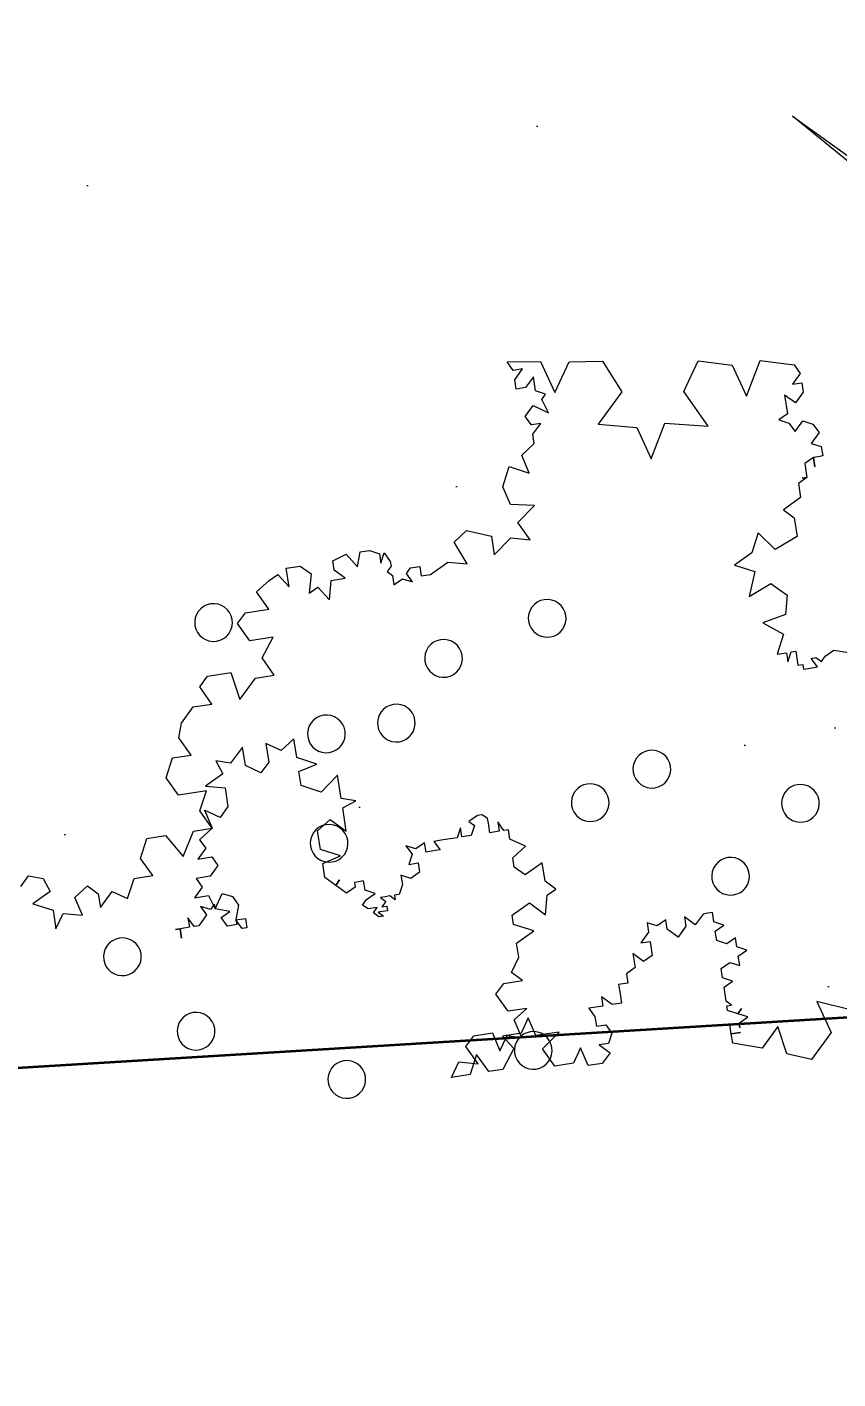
# Model space of a CAD drawing. Header units: metres. Extents: x 0 to 4415, y 1197 to 2590.
# Drawn here: x 1912.06 to 1912.404, y 1309.721 to 1310.295 of the extents above; entities that cross this region are included whole.
import ezdxf

# ---------------------------------------------------------------- set-up
doc = ezdxf.new("R2010")
doc.units = ezdxf.units.M
doc.layers.get('DEFPOINTS').update_dxf_attribs({"lineweight": 5})
doc.layers.add('Façade 02', color=41, linetype='Continuous', lineweight=35)
doc.layers.add('vue', color=7, linetype='Continuous', lineweight=5)
doc.layers.add('veg', color=7, linetype='Continuous', lineweight=9, true_color=0x61c200)
doc.styles.add('WALIDcotat', font='times.ttf')
doc.dimstyles.new('walid 100', dxfattribs={"dimscale": 0, "dimtxt": 0.25, "dimasz": 0.1, "dimexe": 1.25, "dimexo": 0.625, "dimgap": 0.02, "dimtad": 1, "dimdec": 0, "dimlfac": 100, "dimrnd": 5, "dimtxsty": 'WALIDcotat', "dimblk": 'COTE', "dimcen": 2.5, "dimse1": 1, "dimse2": 1, "dimclrd": 256, "dimclrt": 256, "dimadec": 0, "dimazin": 0, "dimtfac": 1, "dimtdec": 0, "dimtix": 1, "dimtmove": 2, "dimatfit": 3, "dimldrblk": 'COTE', "dimfxl": 1.25, "dimarcsym": 0})

# ---------------------------------------------------------------- blocks, each defined once
blk = doc.blocks.new('Plantes')
for p, q in [((-0.5796, 1.7132), (-0.238, 1.2957)), ((-0.189, 1.2913), (-0.5796, 1.7132)), ((0.6398, -0.9569), (0.622, -0.9718)), ((0.622, -0.9718), (0.628, -0.997)), ((0.6518, -1.0074), (0.671, -0.9762)), ((0.671, -0.9762), (0.6845, -1.0103)), ((0.628, -0.997), (0.6518, -1.0074)), ((0.6845, -1.0103), (0.7171, -1.0132)), ((0.7171, -1.0132), (0.6912, -1.0274)), ((0.6912, -1.0274), (0.6964, -1.0608)), ((0.6645, -1.0497), (0.6459, -1.0728)), ((0.6964, -1.0608), (0.6645, -1.0497)), ((0.6459, -1.0728), (0.6608, -1.0906)), ((0.6853, -1.0927), (0.6586, -1.1151)), ((0.6608, -1.0906), (0.6853, -1.0927)), ((0.6586, -1.1151), (0.6728, -1.141)), ((0.6728, -1.141), (0.6386, -1.1545)), ((0.6045, -1.1679), (0.5704, -1.1813)), ((0.6357, -1.1871), (0.6045, -1.1679)), ((0.6386, -1.1545), (0.6357, -1.1871)), ((0.5704, -1.1813), (0.5674, -1.214)), ((0.4679, -1.2216), (0.4338, -1.235)), ((0.4992, -1.2408), (0.4679, -1.2216)), ((0.5674, -1.214), (0.6061, -1.2422)), ((0.7316, -1.2204), (0.7309, -1.2286)), ((0.7309, -1.2286), (0.7316, -1.2204)), ((0.4338, -1.235), (0.4309, -1.2677)), ((0.4948, -1.2899), (0.4992, -1.2408)), ((0.6061, -1.2422), (0.5631, -1.263)), ((0.7131, -1.2435), (0.7294, -1.2449)), ((0.7287, -1.2531), (0.7131, -1.2435)), ((0.7294, -1.2449), (0.7309, -1.2286)), ((0.7309, -1.2286), (0.7309, -1.2286)), ((0.7309, -1.2286), (0.7309, -1.2286)), ((0.7309, -1.2286), (0.7309, -1.2286)), ((0.7309, -1.2286), (0.7309, -1.2286)), ((0.7309, -1.2286), (0.7309, -1.2286)), ((0.7309, -1.2286), (0.7309, -1.2286)), ((0.7309, -1.2286), (0.7309, -1.2286)), ((0.7309, -1.2286), (0.7309, -1.2286)), ((0.7309, -1.2286), (0.7309, -1.2286)), ((0.739, -1.2293), (0.7309, -1.2286)), ((0.7309, -1.2286), (0.739, -1.2293)), ((0.739, -1.2293), (0.7309, -1.2286)), ((0.7309, -1.2286), (0.739, -1.2293)), ((0.739, -1.2293), (0.7309, -1.2286)), ((0.7309, -1.2286), (0.739, -1.2293)), ((0.7309, -1.2286), (0.7309, -1.2286)), ((0.7309, -1.2286), (0.7309, -1.2286)), ((0.7309, -1.2286), (0.7309, -1.2286)), ((0.7309, -1.2286), (0.7309, -1.2286)), ((0.7309, -1.2286), (0.7309, -1.2286)), ((0.7309, -1.2286), (0.7309, -1.2286)), ((0.7309, -1.2286), (0.7309, -1.2286)), ((0.739, -1.2293), (0.739, -1.2293)), ((0.7472, -1.23), (0.739, -1.2293)), ((0.739, -1.2293), (0.7472, -1.23)), ((0.739, -1.2293), (0.739, -1.2293)), ((0.7472, -1.23), (0.7472, -1.23)), ((0.7472, -1.23), (0.7472, -1.23)), ((0.7472, -1.23), (0.7472, -1.23)), ((0.7472, -1.23), (0.7472, -1.23)), ((0.3744, -1.2544), (0.3477, -1.2767)), ((0.3997, -1.2484), (0.3744, -1.2544)), ((0.4309, -1.2677), (0.3997, -1.2484)), ((0.5631, -1.263), (0.5601, -1.2957)), ((0.5943, -1.2823), (0.6121, -1.2674)), ((0.6121, -1.2674), (0.6099, -1.2919)), ((0.6433, -1.2867), (0.6455, -1.2621)), ((0.6455, -1.2621), (0.6611, -1.2718)), ((0.6611, -1.2718), (0.6789, -1.2569)), ((0.6789, -1.2569), (0.6767, -1.2814)), ((0.6945, -1.2665), (0.7101, -1.2761)), ((0.7012, -1.2836), (0.6945, -1.2665)), ((0.7101, -1.2761), (0.7279, -1.2613)), ((0.7279, -1.2613), (0.7287, -1.2531)), ((0.3136, -1.2902), (0.2958, -1.305)), ((0.3448, -1.3094), (0.3136, -1.2902)), ((0.3477, -1.2767), (0.3448, -1.3094)), ((0.4674, -1.3204), (0.4866, -1.2891)), ((0.4866, -1.2891), (0.4919, -1.3226)), ((0.5289, -1.2764), (0.4948, -1.2899)), ((0.5282, -1.2846), (0.5601, -1.2957)), ((0.5423, -1.3106), (0.5282, -1.2846)), ((0.5601, -1.2957), (0.5289, -1.2764)), ((0.5601, -1.2957), (0.5787, -1.2727)), ((0.5787, -1.2727), (0.5943, -1.2823)), ((0.6099, -1.2919), (0.6255, -1.3015)), ((0.6255, -1.3015), (0.6433, -1.2867)), ((0.7005, -1.2918), (0.6745, -1.3059)), ((0.6767, -1.2814), (0.7005, -1.2918)), ((0.6923, -1.291), (0.7012, -1.2836)), ((0.7005, -1.2918), (0.6923, -1.291)), ((0.7065, -1.317), (0.7005, -1.2918)), ((0.2958, -1.305), (0.2921, -1.3459)), ((0.4436, -1.31), (0.4674, -1.3204)), ((0.4496, -1.3352), (0.4436, -1.31)), ((0.5245, -1.3255), (0.5423, -1.3106)), ((0.6745, -1.3059), (0.6812, -1.323)), ((0.7161, -1.3014), (0.7065, -1.317)), ((0.7317, -1.311), (0.7161, -1.3014)), ((0.7303, -1.3274), (0.7317, -1.311)), ((0.4229, -1.3576), (0.4496, -1.3352)), ((0.4919, -1.3226), (0.5245, -1.3255)), ((0.6812, -1.323), (0.6969, -1.3326)), ((0.6969, -1.3326), (0.7221, -1.3266)), ((0.7221, -1.3266), (0.7206, -1.343)), ((0.7221, -1.3266), (0.7303, -1.3274)), ((0.7377, -1.3363), (0.7221, -1.3266)), ((0.737, -1.3444), (0.7377, -1.3363)), ((0.2921, -1.3459), (0.3404, -1.3584)), ((0.3404, -1.3584), (0.3048, -1.3882)), ((0.4555, -1.3605), (0.4229, -1.3576)), ((0.4697, -1.3865), (0.4555, -1.3605)), ((0.7206, -1.343), (0.737, -1.3444)), ((0.1904, -1.378), (0.1868, -1.4189)), ((0.2082, -1.3631), (0.1904, -1.378)), ((0.2395, -1.3824), (0.2082, -1.3631)), ((0.2358, -1.4232), (0.2395, -1.3824)), ((0.1556, -1.3996), (0.137, -1.4227)), ((0.1868, -1.4189), (0.1556, -1.3996)), ((0.2707, -1.4016), (0.2358, -1.4232)), ((0.3019, -1.4209), (0.2707, -1.4016)), ((0.3048, -1.3882), (0.3019, -1.4209)), ((0.4192, -1.3984), (0.4519, -1.4013)), ((0.4334, -1.4244), (0.4192, -1.3984)), ((0.4519, -1.4013), (0.4697, -1.3865)), ((0.137, -1.4227), (0.1274, -1.4383)), ((0.4148, -1.4474), (0.4334, -1.4244)), ((0.1178, -1.4539), (0.1156, -1.4784)), ((0.1505, -1.4568), (0.1178, -1.4539)), ((0.1274, -1.4383), (0.1505, -1.4568)), ((0.4475, -1.4504), (0.4148, -1.4474)), ((0.4609, -1.4845), (0.4475, -1.4504)), ((0.472, -1.4526), (0.4609, -1.4845)), ((0.4965, -1.4547), (0.472, -1.4526)), ((0.51, -1.4889), (0.4965, -1.4547)), ((0.1156, -1.4784), (0.1305, -1.4962)), ((0.5768, -1.4784), (0.5583, -1.5014)), ((0.6095, -1.4813), (0.5768, -1.4784)), ((0.1305, -1.4962), (0.1639, -1.4909)), ((0.1639, -1.4909), (0.1542, -1.5065)), ((0.4825, -1.5194), (0.51, -1.4889)), ((0.5583, -1.5014), (0.5806, -1.5281)), ((0.6229, -1.5154), (0.6095, -1.4813)), ((0.634, -1.4835), (0.6229, -1.5154)), ((0.6585, -1.4857), (0.634, -1.4835)), ((0.6734, -1.5035), (0.6585, -1.4857)), ((0.6645, -1.5109), (0.6734, -1.5035)), ((0.6734, -1.5035), (0.6645, -1.5109)), ((0.6883, -1.5213), (0.6734, -1.5035)), ((0.1773, -1.5251), (0.1439, -1.5303)), ((0.1542, -1.5065), (0.1773, -1.5251)), ((0.5234, -1.523), (0.4825, -1.5194)), ((0.5294, -1.5483), (0.5234, -1.523)), ((0.5397, -1.5245), (0.5294, -1.5483)), ((0.5806, -1.5281), (0.5397, -1.5245)), ((0.6786, -1.5369), (0.6883, -1.5213)), ((0.1105, -1.5356), (0.1001, -1.5594)), ((0.1268, -1.537), (0.1105, -1.5356)), ((0.1417, -1.5548), (0.1268, -1.537)), ((0.1439, -1.5303), (0.1417, -1.5548)), ((0.669, -1.5525), (0.6697, -1.5443)), ((0.6697, -1.5443), (0.6705, -1.5362)), ((0.6705, -1.5362), (0.6786, -1.5369)), ((0.7106, -1.548), (0.7017, -1.5554)), ((0.718, -1.5569), (0.7106, -1.548)), ((0.1001, -1.5594), (0.1232, -1.5779)), ((0.6853, -1.554), (0.669, -1.5525)), ((0.6921, -1.571), (0.6853, -1.554)), ((0.7017, -1.5554), (0.6921, -1.571)), ((0.7166, -1.5732), (0.718, -1.5569)), ((0.7255, -1.5658), (0.7166, -1.5732)), ((0.7233, -1.5903), (0.7247, -1.5739)), ((0.7247, -1.5739), (0.7322, -1.5828)), ((0.7329, -1.5747), (0.7255, -1.5658)), ((0.0979, -1.5839), (0.0965, -1.6002)), ((0.1232, -1.5779), (0.0979, -1.5839)), ((0.698, -1.5963), (0.6988, -1.5881)), ((0.698, -1.5963), (0.698, -1.5963)), ((0.7055, -1.6052), (0.698, -1.5963)), ((0.6988, -1.5881), (0.6995, -1.5799)), ((0.6995, -1.5799), (0.7069, -1.5888)), ((0.7069, -1.5888), (0.7158, -1.5814)), ((0.7158, -1.5814), (0.7151, -1.5896)), ((0.7151, -1.5896), (0.7233, -1.5903)), ((0.7151, -1.5896), (0.7151, -1.5896)), ((0.7322, -1.5828), (0.7329, -1.5747)), ((0.0965, -1.6002), (0.1032, -1.6173)), ((0.1195, -1.6187), (0.1025, -1.6255)), ((0.1032, -1.6173), (0.1195, -1.6187)), ((0.6632, -1.6179), (0.6795, -1.6193)), ((0.6699, -1.6349), (0.6632, -1.6179)), ((0.6795, -1.6193), (0.6966, -1.6126)), ((0.6966, -1.6126), (0.6973, -1.6044)), ((0.6973, -1.6044), (0.7055, -1.6052)), ((0.6973, -1.6044), (0.6973, -1.6044)), ((0.6973, -1.6044), (0.6973, -1.6044)), ((0.1025, -1.6255), (0.1181, -1.6351)), ((0.1181, -1.6351), (0.1262, -1.6358)), ((0.1262, -1.6358), (0.1351, -1.6284)), ((0.1351, -1.6284), (0.1426, -1.6373)), ((0.1426, -1.6373), (0.1589, -1.6387)), ((0.1589, -1.6387), (0.1493, -1.6543)), ((0.6127, -1.6298), (0.6283, -1.6395)), ((0.6194, -1.6469), (0.6127, -1.6298)), ((0.6283, -1.6395), (0.6454, -1.6327)), ((0.6454, -1.6327), (0.6439, -1.6491)), ((0.6602, -1.6505), (0.6699, -1.6349)), ((0.1404, -1.6618), (0.1315, -1.6692)), ((0.156, -1.6714), (0.1404, -1.6618)), ((0.1493, -1.6543), (0.156, -1.6714)), ((0.6098, -1.6625), (0.6194, -1.6469)), ((0.6261, -1.664), (0.6098, -1.6625)), ((0.6246, -1.6803), (0.6261, -1.664)), ((0.6439, -1.6491), (0.6602, -1.6505)), ((0.1315, -1.6692), (0.13, -1.6856)), ((0.13, -1.6856), (0.1464, -1.687)), ((0.1464, -1.687), (0.1449, -1.7034)), ((0.6068, -1.6952), (0.6083, -1.6788)), ((0.6083, -1.6788), (0.6239, -1.6885)), ((0.6239, -1.6885), (0.6246, -1.6803)), ((1.0198, -1.6826), (0.9938, -1.6968)), ((1.0168, -1.7153), (1.0198, -1.6826)), ((0.1449, -1.7034), (0.1257, -1.7346)), ((0.1449, -1.7034), (0.1449, -1.7034)), ((0.6047, -1.7197), (0.6054, -1.7115)), ((0.6054, -1.7115), (0.6068, -1.6952)), ((0.9678, -1.7109), (0.95, -1.7258)), ((0.999, -1.7302), (0.9678, -1.7109)), ((0.9827, -1.7287), (1.0168, -1.7153)), ((0.9938, -1.6968), (0.999, -1.7302)), ((0.1257, -1.7346), (0.1309, -1.768)), ((0.5876, -1.7264), (0.6047, -1.7197)), ((0.6039, -1.7279), (0.5876, -1.7264)), ((0.6025, -1.7442), (0.6039, -1.7279)), ((0.95, -1.7258), (0.9471, -1.7585)), ((1.0139, -1.748), (0.9827, -1.7287)), ((0.0915, -1.748), (0.073, -1.7711)), ((0.1309, -1.768), (0.0915, -1.748)), ((0.5676, -1.7658), (0.5683, -1.7576)), ((0.5683, -1.7576), (0.578, -1.742)), ((0.5683, -1.7576), (0.5683, -1.7576)), ((0.578, -1.742), (0.5854, -1.7509)), ((0.5854, -1.7509), (0.6025, -1.7442)), ((0.9471, -1.7585), (0.9791, -1.7696)), ((1.0117, -1.7725), (1.0139, -1.748)), ((0.073, -1.7711), (0.0857, -1.8134)), ((0.575, -1.7747), (0.5676, -1.7658)), ((0.5832, -1.7754), (0.575, -1.7747)), ((0.5996, -1.7769), (0.5832, -1.7754)), ((0.5981, -1.7932), (0.5996, -1.7769)), ((0.8625, -1.7839), (0.8596, -1.8166)), ((0.8803, -1.769), (0.8625, -1.7839)), ((0.9115, -1.7883), (0.8803, -1.769)), ((0.9509, -1.8083), (0.9538, -1.7756)), ((0.9791, -1.7696), (0.9531, -1.7837)), ((0.9531, -1.7837), (0.9591, -1.809)), ((0.9538, -1.7756), (0.9769, -1.7941)), ((0.9769, -1.7941), (1.0117, -1.7725)), ((0.5818, -1.7918), (0.5981, -1.7932)), ((0.5974, -1.8014), (0.5818, -1.7918)), ((0.5966, -1.8096), (0.5974, -1.8014)), ((0.7452, -1.8064), (0.7259, -1.8376)), ((0.7615, -1.8078), (0.7452, -1.8064)), ((0.7749, -1.842), (0.7615, -1.8078)), ((0.8447, -1.7988), (0.8187, -1.8129)), ((0.8596, -1.8166), (0.8447, -1.7988)), ((0.9086, -1.8209), (0.9115, -1.7883)), ((0.9271, -1.7979), (0.9086, -1.8209)), ((0.9249, -1.8224), (0.9509, -1.8083)), ((0.9591, -1.809), (0.9271, -1.7979)), ((0.0857, -1.8134), (0.1184, -1.8163)), ((0.1184, -1.8163), (0.0909, -1.8468)), ((0.613, -1.811), (0.5966, -1.8096)), ((0.6271, -1.837), (0.613, -1.811)), ((0.6457, -1.814), (0.6271, -1.837)), ((0.662, -1.8154), (0.6457, -1.814)), ((0.6769, -1.8332), (0.662, -1.8154)), ((0.7942, -1.8107), (0.7749, -1.842)), ((0.8187, -1.8129), (0.7942, -1.8107)), ((0.9569, -1.8335), (0.9249, -1.8224)), ((0.0011, -1.8388), (-0.0331, -1.8522)), ((-0.0331, -1.8522), (-0.0197, -1.8863)), ((0.033, -1.8499), (0.0011, -1.8388)), ((0.0375, -1.8914), (0.033, -1.8499)), ((0.0909, -1.8468), (0.0962, -1.8802)), ((0.6576, -1.8644), (0.6769, -1.8332)), ((0.7259, -1.8376), (0.7482, -1.8643)), ((0.9532, -1.8743), (0.9569, -1.8335)), ((0.9807, -1.8439), (0.9532, -1.8743)), ((1.0119, -1.8631), (0.9807, -1.8439)), ((-0.215, -1.8607), (-0.212, -1.9186)), ((-0.1994, -1.8703), (-0.215, -1.8607)), ((-0.2009, -1.8866), (-0.1994, -1.8703)), ((-0.1831, -1.8718), (-0.2009, -1.8866)), ((-0.1667, -1.8732), (-0.1831, -1.8718)), ((-0.1682, -1.8896), (-0.1667, -1.8732)), ((-0.0516, -1.8752), (-0.0701, -1.8983)), ((-0.0197, -1.8863), (-0.0516, -1.8752)), ((0.065, -1.8609), (0.0375, -1.8914)), ((0.0962, -1.8802), (0.065, -1.8609)), ((0.6903, -1.8674), (0.6576, -1.8644)), ((0.7052, -1.8852), (0.6903, -1.8674)), ((0.7148, -1.8695), (0.7052, -1.8852)), ((0.7482, -1.8643), (0.7148, -1.8695)), ((1.009, -1.8958), (1.0119, -1.8631)), ((-0.186, -1.9044), (-0.1682, -1.8896)), ((-0.1184, -1.8858), (-0.1362, -1.9006)), ((-0.1362, -1.9006), (-0.1221, -1.9266)), ((-0.1028, -1.8954), (-0.1184, -1.8858)), ((-0.1043, -1.9117), (-0.1028, -1.8954)), ((-0.0865, -1.8968), (-0.1043, -1.9117)), ((-0.0701, -1.8983), (-0.0865, -1.8968)), ((0.983, -1.9099), (1.009, -1.8958)), ((-0.212, -1.9186), (-0.1562, -1.94)), ((-0.1615, -1.9066), (-0.186, -1.9044)), ((-0.1548, -1.9237), (-0.1615, -1.9066)), ((-0.1459, -1.9163), (-0.1548, -1.9237)), ((-0.1221, -1.9266), (-0.1459, -1.9163)), ((1.0149, -1.921), (0.983, -1.9099)), ((1.0128, -1.9455), (1.0149, -1.921)), ((-0.1562, -1.94), (-0.2082, -1.9683)), ((0.9133, -1.9531), (0.9154, -1.9286)), ((0.9154, -1.9286), (0.9311, -1.9383)), ((0.9311, -1.9383), (0.9474, -1.9397)), ((0.9474, -1.9397), (0.9459, -1.9561)), ((0.9786, -1.959), (0.9801, -1.9426)), ((0.9801, -1.9426), (0.995, -1.9604)), ((0.995, -1.9604), (1.0128, -1.9455)), ((-0.2082, -1.9683), (-0.2051, -2.0263)), ((0.8969, -1.9517), (0.9133, -1.9531)), ((0.9118, -1.9695), (0.8969, -1.9517)), ((0.9103, -1.9858), (0.9118, -1.9695)), ((0.9459, -1.9561), (0.9615, -1.9657)), ((0.9615, -1.9657), (0.9786, -1.959)), ((0.8762, -1.9992), (0.8777, -1.9829)), ((0.8777, -1.9829), (0.894, -1.9844)), ((0.894, -1.9844), (0.9103, -1.9858)), ((-0.1501, -2.0559), (-0.0967, -2.0112)), ((-0.0967, -2.0112), (-0.0862, -2.0781)), ((0.8257, -2.0112), (0.8502, -2.0134)), ((0.8406, -2.029), (0.8257, -2.0112)), ((0.8502, -2.0134), (0.8599, -1.9978)), ((0.8599, -1.9978), (0.8762, -1.9992)), ((-0.2051, -2.0263), (-0.1501, -2.0559)), ((0.7738, -2.0395), (0.7901, -2.041)), ((0.7805, -2.0566), (0.7738, -2.0395)), ((0.7901, -2.041), (0.8079, -2.0261)), ((0.8079, -2.0261), (0.8065, -2.0424)), ((0.8065, -2.0424), (0.831, -2.0446)), ((0.831, -2.0446), (0.8406, -2.029)), ((0.7709, -2.0722), (0.7805, -2.0566)), ((-0.0862, -2.0781), (-0.0305, -2.0995)), ((0.7872, -2.0737), (0.7709, -2.0722)), ((0.8021, -2.0915), (0.7872, -2.0737)), ((-0.0305, -2.0995), (-0.0906, -2.1271)), ((0.7679, -2.1049), (0.7843, -2.1063)), ((0.7828, -2.1227), (0.7679, -2.1049)), ((0.7843, -2.1063), (0.8021, -2.0915)), ((-0.0906, -2.1271), (-0.0808, -2.2021)), ((0.7643, -2.1457), (0.765, -2.1376)), ((0.765, -2.1376), (0.7828, -2.1227)), ((0.765, -2.1376), (0.765, -2.1376)), ((0.765, -2.1376), (0.765, -2.1376)), ((0.765, -2.1376), (0.765, -2.1376)), ((0.765, -2.1376), (0.765, -2.1376)), ((0.7636, -2.1539), (0.7643, -2.1457)), ((0.7636, -2.1539), (0.7636, -2.1539)), ((0.7636, -2.1539), (0.7636, -2.1539)), ((0.7636, -2.1539), (0.7636, -2.1539)), ((0.7636, -2.1539), (0.7636, -2.1539)), ((0.7636, -2.1539), (0.7636, -2.1539)), ((0.7636, -2.1539), (0.7636, -2.1539)), ((0.7636, -2.1539), (0.7636, -2.1539)), ((0.7799, -2.1554), (0.7636, -2.1539)), ((0.7643, -2.1457), (0.7643, -2.1457)), ((0.7643, -2.1457), (0.7643, -2.1457)), ((0.7643, -2.1457), (0.7643, -2.1457)), ((0.7866, -2.1724), (0.7799, -2.1554)), ((0.7962, -2.1568), (0.7866, -2.1724)), ((0.8126, -2.1583), (0.7962, -2.1568)), ((0.8193, -2.1754), (0.8126, -2.1583)), ((-0.1432, -2.1636), (-0.1952, -2.1919)), ((-0.0808, -2.2021), (-0.1432, -2.1636)), ((0.8097, -2.191), (0.8193, -2.1754)), ((0.8616, -2.1627), (0.852, -2.1783)), ((0.852, -2.1783), (0.8587, -2.1953)), ((0.8779, -2.1641), (0.8616, -2.1627)), ((0.8847, -2.1812), (0.8779, -2.1641)), ((0.8943, -2.1656), (0.8847, -2.1812)), ((0.9106, -2.167), (0.8943, -2.1656)), ((0.9188, -2.1678), (0.9106, -2.167)), ((0.9262, -2.1767), (0.9188, -2.1678)), ((0.927, -2.1685), (0.9262, -2.1767)), ((0.9351, -2.1692), (0.927, -2.1685)), ((0.9419, -2.1863), (0.9351, -2.1692)), ((0.9597, -2.1714), (0.9582, -2.1878)), ((0.976, -2.1729), (0.9597, -2.1714)), ((0.9745, -2.1892), (0.976, -2.1729)), ((0.976, -2.1729), (0.9745, -2.1892)), ((0.9923, -2.1743), (0.976, -2.1729)), ((1.0043, -2.2248), (0.9923, -2.1743)), ((-0.1952, -2.1919), (-0.1839, -2.2505)), ((0.826, -2.1924), (0.8097, -2.191)), ((0.8327, -2.2095), (0.826, -2.1924)), ((0.8423, -2.1939), (0.8327, -2.2095)), ((0.8587, -2.1953), (0.8423, -2.1939)), ((0.933, -2.1937), (0.9419, -2.1863)), ((0.9419, -2.1863), (0.933, -2.1937)), ((0.9486, -2.2034), (0.9419, -2.1863)), ((0.9582, -2.1878), (0.9486, -2.2034)), ((0.9664, -2.1885), (0.9582, -2.1878)), ((0.9582, -2.1878), (0.9664, -2.1885)), ((0.1443, -2.2633), (0.1636, -2.2321)), ((0.1636, -2.2321), (0.177, -2.2663)), ((0.9687, -2.2546), (1.0043, -2.2248)), ((-0.1839, -2.2505), (-0.1282, -2.272)), ((0.177, -2.2663), (0.2193, -2.2536)), ((0.2193, -2.2536), (0.1994, -2.293)), ((1.017, -2.2671), (0.9687, -2.2546)), ((-0.1282, -2.272), (-0.1883, -2.2995)), ((0.1102, -2.2768), (0.1443, -2.2633)), ((0.1407, -2.3042), (0.1102, -2.2768)), ((0.2551, -2.3144), (0.2669, -2.2743)), ((0.2669, -2.2743), (0.2885, -2.3092)), ((1.0297, -2.3094), (1.017, -2.2671)), ((-0.1883, -2.2995), (-0.1771, -2.3582)), ((0.1994, -2.293), (0.2217, -2.3197)), ((0.2885, -2.3092), (0.3226, -2.2957)), ((0.3226, -2.2957), (0.3212, -2.3121)), ((-0.0932, -2.341), (-0.0836, -2.3254)), ((-0.0836, -2.3254), (-0.0768, -2.3424)), ((0.0539, -2.3541), (0.0731, -2.3229)), ((0.0731, -2.3229), (0.088, -2.3407)), ((0.1207, -2.3436), (0.1407, -2.3042)), ((0.2217, -2.3197), (0.2551, -2.3144)), ((0.3205, -2.3202), (0.3197, -2.3284)), ((0.3375, -2.3135), (0.3205, -2.3202)), ((0.3212, -2.3121), (0.3375, -2.3135)), ((0.9295, -2.3252), (0.9852, -2.3466)), ((0.9489, -2.3846), (0.9295, -2.3252)), ((0.9852, -2.3466), (1.0297, -2.3094)), ((-0.1259, -2.3381), (-0.0932, -2.341)), ((-0.111, -2.3559), (-0.1259, -2.3381)), ((-0.0768, -2.3424), (-0.0612, -2.3521)), ((0.088, -2.3407), (0.1207, -2.3436)), ((0.3197, -2.3284), (0.3361, -2.3299)), ((0.3361, -2.3299), (0.3442, -2.3306)), ((0.3442, -2.3306), (0.3435, -2.3388)), ((0.3435, -2.3388), (0.3517, -2.3395)), ((0.3509, -2.3477), (0.3495, -2.364)), ((0.3517, -2.3395), (0.3509, -2.3477)), ((-0.1771, -2.3582), (-0.1615, -2.3678)), ((-0.1615, -2.3678), (-0.1437, -2.3529)), ((-0.1437, -2.3529), (-0.1451, -2.3693)), ((-0.1451, -2.3693), (-0.1288, -2.3707)), ((-0.1288, -2.3707), (-0.111, -2.3559)), ((-0.0612, -2.3521), (-0.079, -2.3669)), ((-0.079, -2.3669), (-0.0723, -2.384)), ((-0.0144, -2.381), (-0.0048, -2.3653)), ((-0.0048, -2.3653), (0.0034, -2.3661)), ((-0.0048, -2.3653), (-0.0048, -2.3653)), ((0.0034, -2.3661), (0.0116, -2.3668)), ((0.0034, -2.3661), (0.0034, -2.3661)), ((0.0034, -2.3661), (0.0034, -2.3661)), ((0.0116, -2.3668), (0.0197, -2.3675)), ((0.0197, -2.3675), (0.0294, -2.3519)), ((0.0205, -2.3594), (0.0197, -2.3675)), ((0.0197, -2.3675), (0.0205, -2.3594)), ((0.0294, -2.3519), (0.0539, -2.3541)), ((0.3406, -2.3715), (0.3317, -2.3789)), ((0.3339, -2.3544), (0.3331, -2.3626)), ((0.3331, -2.3626), (0.3406, -2.3715)), ((0.3331, -2.3626), (0.3331, -2.3626)), ((0.3495, -2.364), (0.3339, -2.3544)), ((-0.0723, -2.384), (-0.0567, -2.3936)), ((-0.0567, -2.3936), (-0.0389, -2.3788)), ((-0.0389, -2.3788), (-0.0322, -2.3958)), ((-0.0322, -2.3958), (-0.0159, -2.3973)), ((-0.0159, -2.3973), (-0.0151, -2.3891)), ((-0.0151, -2.3891), (-0.0144, -2.381)), ((-0.0062, -2.3817), (-0.0144, -2.381)), ((-0.0144, -2.381), (-0.0062, -2.3817)), ((0.0019, -2.3824), (-0.0062, -2.3817)), ((-0.0062, -2.3817), (0.0019, -2.3824)), ((0.3317, -2.3789), (0.3221, -2.3945)), ((0.3221, -2.3945), (0.328, -2.4198)), ((0.3317, -2.3789), (0.3317, -2.3789))]:
    blk.add_line(p, q)
at = {"color": 10}
for centre in [(0.773, -1.1253), (0.4097, -1.5046), (0.5998, -1.4969), (0.292, -1.7165), (0.559, -1.9545), (0.5079, -2.0652)]:
    blk.add_ellipse(centre, major_axis=(0.0232, 0.0232), ratio=1, start_param=2.267169, end_param=8.550354, dxfattribs=at)
at = {"color": 50}
for centre in [(0.9106, -1.2446), (0.2037, -1.3215), (1.0113, -1.5007), (0.3988, -1.6272), (0.9821, -1.8275), (0.2344, -1.9008), (0.7027, -2.1897), (0.5841, -2.3191)]:
    blk.add_ellipse(centre, major_axis=(0.0232, 0.0232), ratio=1, start_param=2.267169, end_param=8.550354, dxfattribs=at)
blk = doc.blocks.new('COTE')
at = {"ltscale": 0.05}
h = blk.add_hatch(color=256, dxfattribs=at)
edge = h.paths.add_edge_path()
edge.add_arc((0, 0), 0.25, 0, 360)
for p, q in [((0, -1), (0, 1)), ((1, 0), (-1, 0))]:
    blk.add_line(p, q)
blk.add_circle((0, 0), 0.25)
blk = doc.blocks.new('*D106')
at = {"layer": 'DEFPOINTS', "color": 0, "transparency": 16777216}
for p in [(1911.71234, 1324.10244), (1912.71234, 1211.67675), (1912.71234, 1211.67675)]:
    blk.add_point(p, dxfattribs=at)
at = {"layer": 'vue', "lineweight": -2, "transparency": 16777216}
blk.add_line((1911.81234, 1211.67675), (1912.61234, 1211.67675), dxfattribs=at)
at = {"layer": 'vue', "lineweight": -2, "transparency": 16777216, "xscale": 0.1, "yscale": 0.1, "zscale": 0.1, "rotation": 180}
blk.add_blockref('COTE', (1911.71234, 1211.67675), dxfattribs=at)
at = {"layer": 'vue', "lineweight": -2, "transparency": 16777216, "xscale": 0.1, "yscale": 0.1, "zscale": 0.1}
blk.add_blockref('COTE', (1912.71234, 1211.67675), dxfattribs=at)
at = {"layer": 'vue', "transparency": 16777216, "insert": (1912.21234, 1211.82391), "char_height": 0.25, "attachment_point": 5, "style": 'WALIDcotat'}
blk.add_mtext('100', dxfattribs=at)

msp = doc.modelspace()

# ---------------------------------------------------------------- hatches: boundary and pattern name
at = {"layer": 'veg'}
h = msp.add_hatch(dxfattribs=at)
h.set_pattern_fill('AR-CONC', color=256, scale=0.003, angle=-1e-14, style=0)
h.paths.add_polyline_path([(1913.86234, 1312.10545), (1904.36234, 1312.10545), (1904.36234, 1309.94057), (1905.47326, 1310.01054), (1905.50708, 1309.4559), (1907.36282, 1309.56841), (1907.32912, 1310.12127), (1908.52675, 1310.19669), (1908.56063, 1309.64103), (1910.82943, 1309.77858), (1910.79504, 1310.34265), (1911.99267, 1310.41808), (1912.02723, 1309.85119), (1913.86234, 1309.96245)])
h.paths.add_polyline_path([(1905.47326, 1310.01054), (1904.36234, 1309.94057), (1904.36234, 1309.3865), (1905.50708, 1309.4559)])
h.paths.add_polyline_path([(1908.52675, 1310.19669), (1907.32912, 1310.12127), (1907.36282, 1309.56841), (1908.56063, 1309.64103)], flags=17)
h.paths.add_polyline_path([(1911.99267, 1310.41808), (1910.79504, 1310.34265), (1910.82943, 1309.77858), (1912.02723, 1309.85119)], flags=17)
h = msp.add_hatch(dxfattribs=at)
h.set_pattern_fill('AR-CONC', color=256, scale=0.003, angle=-1e-14, style=0)
h.paths.add_polyline_path([(1913.76235, 1312.10545), (1904.36234, 1312.10545), (1904.36234, 1309.94057), (1905.47326, 1310.01054), (1905.50708, 1309.4559), (1907.36282, 1309.56841), (1907.32912, 1310.12127), (1908.52675, 1310.19669), (1908.56063, 1309.64103), (1910.82943, 1309.77858), (1910.79504, 1310.34265), (1911.99267, 1310.41808), (1912.02723, 1309.85119), (1913.76235, 1309.96245)])
h.paths.add_polyline_path([(1905.47326, 1310.01054), (1904.36234, 1309.94057), (1904.36234, 1309.3865), (1905.50708, 1309.4559)])
h.paths.add_polyline_path([(1908.52675, 1310.19669), (1907.32912, 1310.12127), (1907.36282, 1309.56841), (1908.56063, 1309.64103)], flags=17)
h.paths.add_polyline_path([(1911.99267, 1310.41808), (1910.79504, 1310.34265), (1910.82943, 1309.77858), (1912.02723, 1309.85119)], flags=17)

# ---------------------------------------------------------------- linework, layer by layer
at = {"layer": 'Façade 02'}
msp.add_line((1913.86234, 1309.96245), (1895.91132, 1308.87416), dxfattribs=at)

# ---------------------------------------------------------------- block references
at = {"layer": 'veg', "ltscale": 0.1, "yscale": 0.2441011966847084, "zscale": 0.2441011966847084, "rotation": 93.75585335120175}
for p, xscale in [((1912.81139, 1310.14292), -0.2441011966847084), ((1912.81139, 1310.14292), -0.2441011966847085), ((1911.81402, 1310.07041), -0.2441011966847084), ((1911.81402, 1310.07041), -0.2441011966847085)]:
    msp.add_blockref('Plantes', p, dxfattribs=dict(at, xscale=xscale))

# ---------------------------------------------------------------- dimensions: what is measured, and where the dimension line sits
at = {"layer": 'vue'}
dim = msp.add_linear_dim(base=(1912.71234, 1211.67675), p1=(1911.71234, 1324.10244), p2=(1912.71234, 1211.67675), angle=180, dimstyle='walid 100', override={"dimscale": 1}, dxfattribs=at)
dim.commit()
dim.dimension.update_dxf_attribs({"geometry": '*D106', "text_midpoint": (1912.21234, 1211.82391)})

doc.saveas('drawing.dxf')
